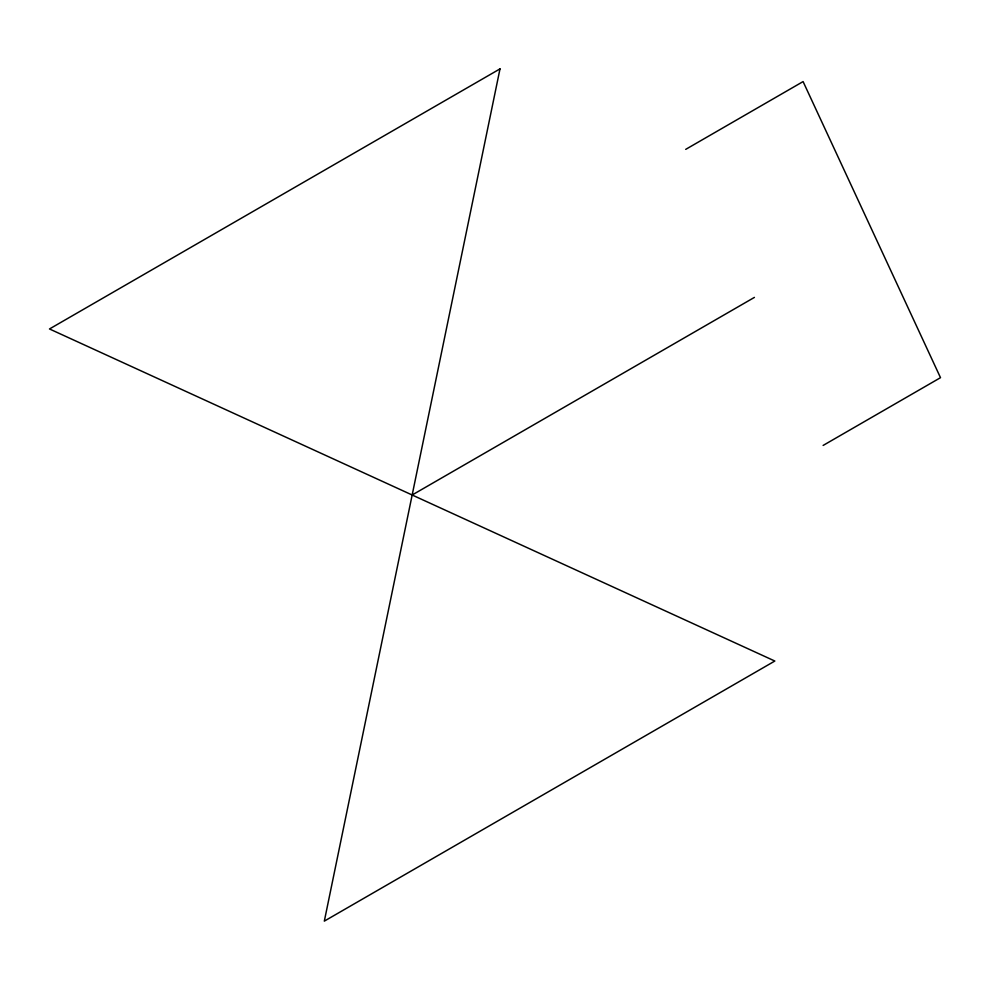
<?xml version="1.0" encoding="UTF-8"?>
<svg xmlns="http://www.w3.org/2000/svg" width="990" height="990" viewBox="0 0 990 990"><rect width="100%" height="100%" fill="white"/><g stroke="black" fill="none" stroke-linecap="round" stroke-linejoin="round"><path stroke-width="1.49" d="M685.711 149.366L803.088 81.588L940.5 377.673L823.123 445.438M412.162 495L754.417 297.396M500 68.879L324.324 921.121L774.824 661.035L49.5 328.965L500 68.879"/></g></svg>
